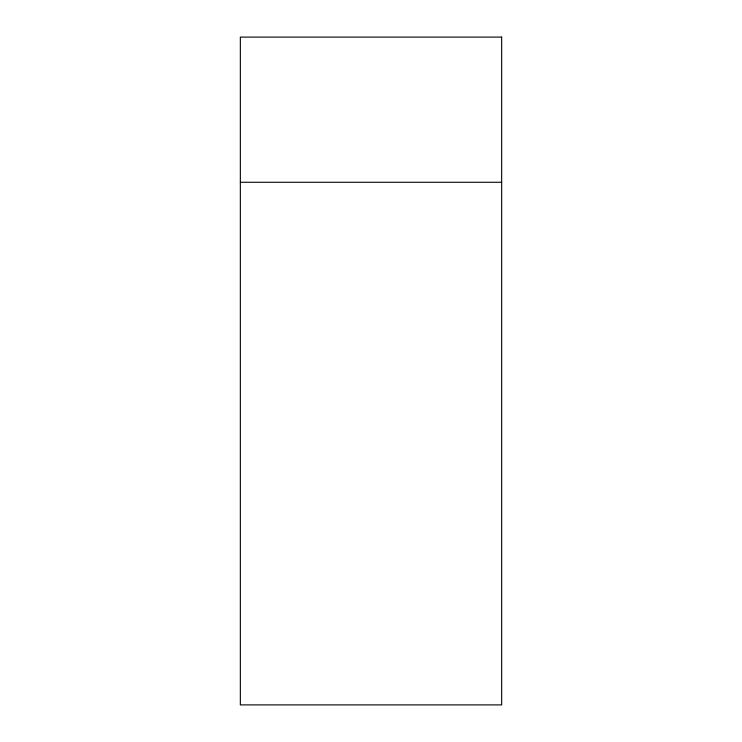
<?xml version="1.0" encoding="UTF-8"?>
<svg xmlns="http://www.w3.org/2000/svg" width="742" height="742" viewBox="0 0 742 742"><rect width="100%" height="100%" fill="white"/><g stroke="black" fill="none" stroke-linecap="round" stroke-linejoin="round"><path stroke-width="1.11" d="M240.343 182.272L501.657 182.272M501.657 37.1L240.343 37.1L240.343 704.9L501.657 704.9L501.657 37.1"/></g></svg>
